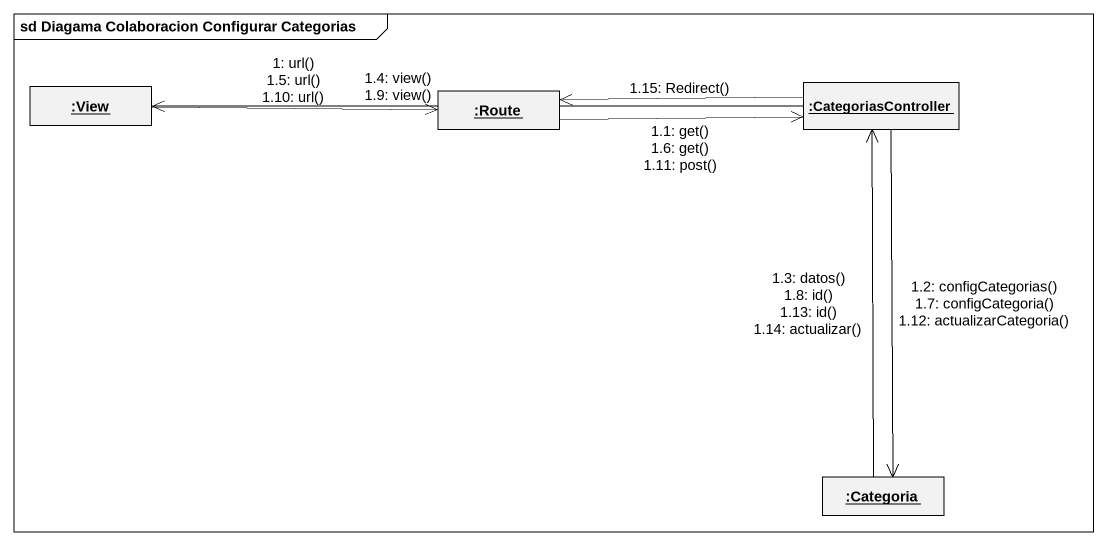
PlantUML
@startuml
mainframe sd Diagama Colaboracion Configurar Categorias
hide circle
hide empty members
object ":View" as View
object ":Route" as Route
object ":CategoriasController" as CategoriasController
object ":Categoria" as Categoria
View -right-> Route : 1: url()\n1.5: url()\n1.10: url()
Route -right-> CategoriasController : 1.1: get()\n1.6: get()\n1.11: post()
CategoriasController --> Categoria : 1.2: configCategorias()\n1.7: configCategoria()\n1.12: actualizarCategoria()
Categoria -up-> CategoriasController : 1.3: datos()\n1.8: id()\n1.13: id()\n1.14: actualizar()
CategoriasController -left-> View : 1.4: view()\n1.9: view()
CategoriasController -left-> Route : 1.15: Redirect()
@enduml
